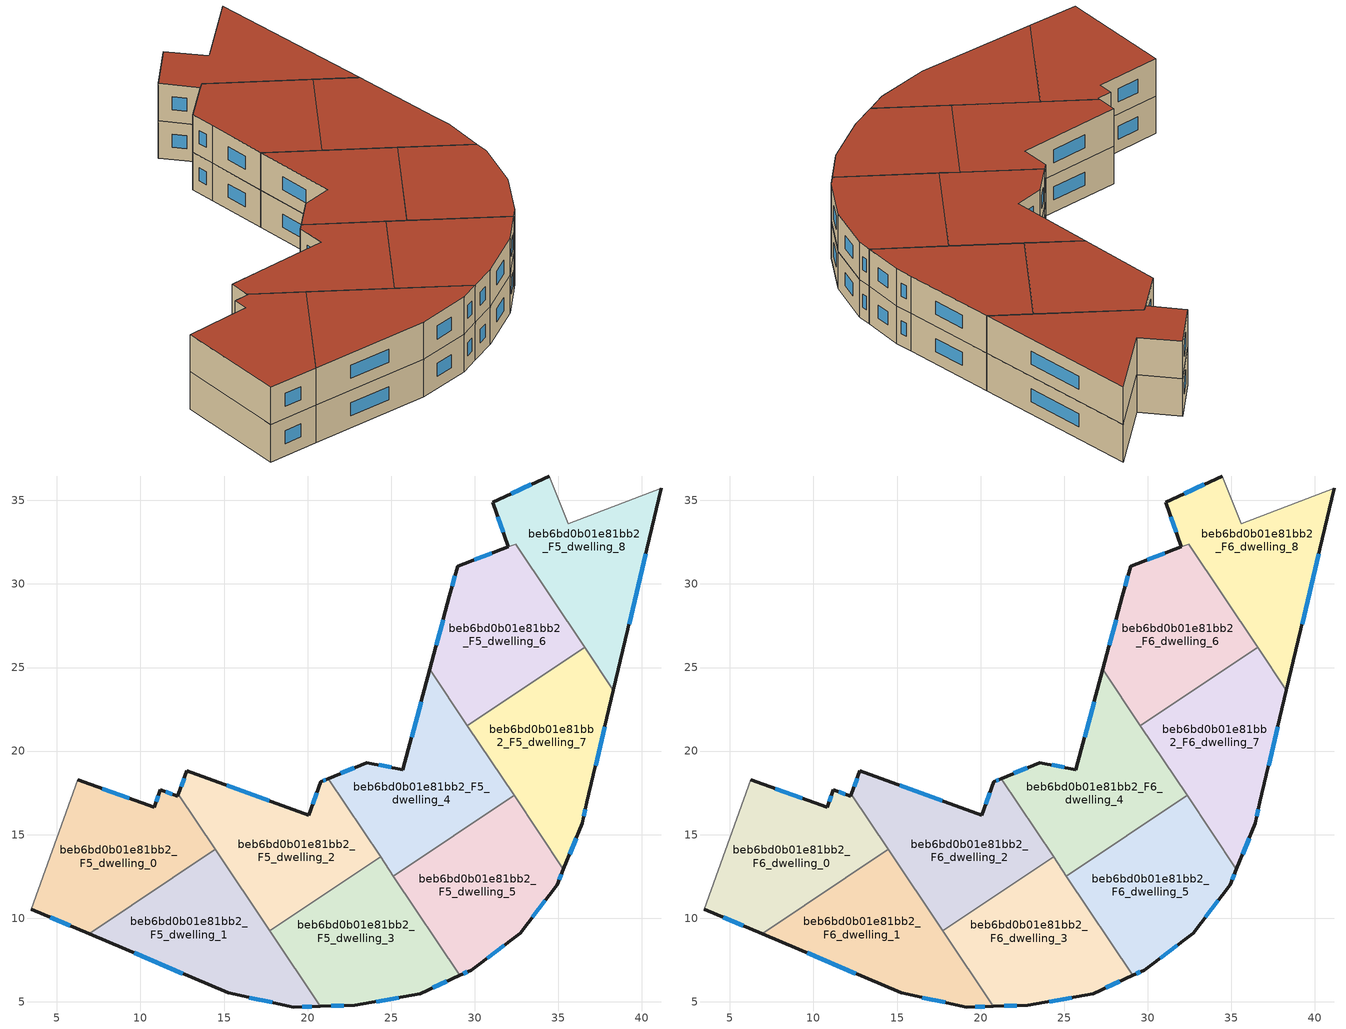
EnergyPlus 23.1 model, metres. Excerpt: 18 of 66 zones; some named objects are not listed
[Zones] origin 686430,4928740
beb6bd0b01e81bb2_F5_dwelling_0
 floor to beb6bd0b01e81bb2_F4_dwelling_0 (EU_floor_Construction): 12.28,17.41 14.48,14.12 6.92,9.07 3.46,10.55 6.23,18.3 10.81,16.65 11.19,17.68 12.23,17.3 z15
 wall outside (EU_wall_Construction): 12.28,17.41 12.23,17.3 11.19,17.68 10.81,16.65 6.23,18.3 / 3.46,10.55 6.92,9.07 z15:18
 wall to beb6bd0b01e81bb2_F5_dwelling_1 (EU_wall_Construction): 6.92,9.07 14.48,14.12 z15:18
 wall adiabatic (EU_wall_Construction): 6.23,18.3 3.46,10.55 z15:18
 wall to beb6bd0b01e81bb2_F5_dwelling_2 (EU_wall_Construction): 14.48,14.12 12.28,17.41 z15:18
 window (EU_Window_Construction): 9.33,17.18 7.72,17.76 / 11.06,17.34 10.94,16.98 / 11.89,17.42 11.53,17.55 / 4.59,10.07 5.8,9.55 z15.98:17.02
beb6bd0b01e81bb2_F5_dwelling_1
 floor to beb6bd0b01e81bb2_F4_dwelling_1 (EU_floor_Construction): 14.48,14.12 20.76,4.73 19.17,4.69 15.24,5.53 6.92,9.07 z15
 wall outside (EU_wall_Construction): 6.92,9.07 15.24,5.53 19.17,4.69 20.76,4.73 z15:18
 wall to beb6bd0b01e81bb2_F5_dwelling_3 (EU_wall_Construction): 20.76,4.73 17.74,9.24 z15:18
 wall to beb6bd0b01e81bb2_F5_dwelling_2 (EU_wall_Construction): 17.74,9.24 14.48,14.12 z15:18
 window (EU_Window_Construction): 19.68,4.7 20.24,4.72 / 16.52,5.25 17.89,4.96 / 9.63,7.92 12.54,6.68 z15.98:17.02
beb6bd0b01e81bb2_F5_dwelling_2
 floor to beb6bd0b01e81bb2_F4_dwelling_2 (EU_floor_Construction): 21.24,18.34 24.36,13.66 17.74,9.24 12.28,17.41 12.79,18.82 20.08,16.17 20.8,18.16 z15
 wall outside (EU_wall_Construction): 21.24,18.34 20.8,18.16 20.08,16.17 12.79,18.82 12.28,17.41 z15:18
 wall to beb6bd0b01e81bb2_F5_dwelling_3 (EU_wall_Construction): 17.74,9.24 24.36,13.66 z15:18
 wall to beb6bd0b01e81bb2_F5_dwelling_4 (EU_wall_Construction): 24.36,13.66 21.24,18.34 z15:18
 window (EU_Window_Construction): 17.71,17.03 15.16,17.95 / 20.56,17.51 20.32,16.81 / 21.09,18.28 20.94,18.22 / 12.62,18.36 12.44,17.87 z15.98:17.02
beb6bd0b01e81bb2_F5_dwelling_3
 floor to beb6bd0b01e81bb2_F4_dwelling_3 (EU_floor_Construction): 24.36,13.66 29.1,6.58 26.73,5.48 22.83,4.79 20.76,4.73 17.74,9.24 z15
 wall outside (EU_wall_Construction): 20.76,4.73 22.83,4.79 26.73,5.48 29.1,6.58 z15:18
 wall to beb6bd0b01e81bb2_F5_dwelling_5 (EU_wall_Construction): 29.1,6.58 25.14,12.51 z15:18
 wall to beb6bd0b01e81bb2_F5_dwelling_4 (EU_wall_Construction): 25.14,12.51 24.37,13.66 z15:18
 window (EU_Window_Construction): 27.51,5.83 28.33,6.22 / 24.1,5.01 25.47,5.25 / 21.43,4.75 22.16,4.77 z15.98:17.02
beb6bd0b01e81bb2_F5_dwelling_4
 floor to beb6bd0b01e81bb2_F4_dwelling_4 (EU_floor_Construction): 27.31,24.9 32.36,17.34 25.14,12.51 21.24,18.34 23.55,19.32 25.7,18.88 z15
 wall outside (EU_wall_Construction): 27.31,24.9 25.7,18.88 23.55,19.32 21.24,18.34 z15:18
 wall to beb6bd0b01e81bb2_F5_dwelling_5 (EU_wall_Construction): 25.14,12.51 32.36,17.34 z15:18
 wall to beb6bd0b01e81bb2_F5_dwelling_7 (EU_wall_Construction): 32.36,17.34 29.57,21.53 z15:18
 wall to beb6bd0b01e81bb2_F5_dwelling_6 (EU_wall_Construction): 29.57,21.53 27.31,24.9 z15:18
 window (EU_Window_Construction): 22.79,19 21.99,18.66 / 25,19.02 24.25,19.17 / 26.79,22.94 26.23,20.83 z15.98:17.02
beb6bd0b01e81bb2_F5_dwelling_5
 floor to beb6bd0b01e81bb2_F4_dwelling_5 (EU_floor_Construction): 32.36,17.34 35.31,12.93 34.94,12.01 32.72,9.1 29.8,6.9 29.1,6.58 25.14,12.51 z15
 wall outside (EU_wall_Construction): 29.1,6.58 29.8,6.9 32.72,9.1 34.94,12.01 35.31,12.93 z15:18
 wall to beb6bd0b01e81bb2_F5_dwelling_7 (EU_wall_Construction): 35.31,12.93 32.37,17.34 z15:18
 window (EU_Window_Construction): 35.06,12.31 35.19,12.63 / 33.44,10.04 34.22,11.06 / 30.75,7.61 31.77,8.38 / 29.33,6.68 29.57,6.79 z15.98:17.02
beb6bd0b01e81bb2_F5_dwelling_6
 floor to beb6bd0b01e81bb2_F4_dwelling_6 (EU_floor_Construction): 32.46,32.39 36.59,26.22 29.57,21.53 27.31,24.9 28.48,29.28 28.97,31.05 32.02,32.22 z15
 wall outside (EU_wall_Construction): 32.01,32.22 28.97,31.05 28.48,29.28 27.31,24.9 z15:18
 wall to beb6bd0b01e81bb2_F5_dwelling_7 (EU_wall_Construction): 29.57,21.53 36.59,26.22 z15:18
 wall to beb6bd0b01e81bb2_F5_dwelling_8 (EU_wall_Construction): 36.59,26.22 32.46,32.39 32.02,32.22 z15:18
 window (EU_Window_Construction): 31.02,31.84 29.96,31.43 / 28.1,27.85 27.7,26.32 / 28.82,30.48 28.64,29.85 z15.98:17.02
beb6bd0b01e81bb2_F5_dwelling_7
 floor to beb6bd0b01e81bb2_F4_dwelling_7 (EU_floor_Construction): 36.59,26.22 38.3,23.65 36.71,16.94 36.44,15.68 35.31,12.93 29.57,21.53 z15
 wall outside (EU_wall_Construction): 35.31,12.93 36.44,15.68 36.71,16.94 38.3,23.65 z15:18
 wall to beb6bd0b01e81bb2_F5_dwelling_8 (EU_wall_Construction): 38.3,23.65 36.59,26.22 z15:18
 window (EU_Window_Construction): 37.23,19.12 37.79,21.47 / 36.53,16.09 36.62,16.53 / 35.68,13.82 36.07,14.78 z15.98:17.02
beb6bd0b01e81bb2_F5_dwelling_8
 floor to beb6bd0b01e81bb2_F4_dwelling_8 (EU_floor_Construction): 41.17,35.74 38.3,23.65 32.46,32.39 32.02,32.22 31.08,34.9 34.48,36.46 35.6,33.6 z15
 wall outside (EU_wall_Construction): 38.3,23.65 41.17,35.74 / 34.48,36.46 31.08,34.9 32.02,32.22 z15:18
 wall adiabatic (EU_wall_Construction): 41.17,35.74 35.6,33.6 34.48,36.46 z15:18
 window (EU_Window_Construction): 39.23,27.58 40.23,31.8 / 31.39,34.03 31.71,33.09 / 33.37,35.95 32.19,35.41 z15.98:17.02
beb6bd0b01e81bb2_F6_dwelling_0
 floor to beb6bd0b01e81bb2_F5_dwelling_0 (EU_floor_Construction): 12.28,17.41 14.48,14.12 6.92,9.07 3.46,10.55 6.23,18.3 10.81,16.65 11.19,17.68 12.23,17.3 z18
 wall outside (EU_wall_Construction): 12.28,17.41 12.23,17.3 11.19,17.68 10.81,16.65 6.23,18.3 / 3.46,10.55 6.92,9.07 z18:21
 wall to beb6bd0b01e81bb2_F6_dwelling_1 (EU_wall_Construction): 6.92,9.07 14.48,14.12 z18:21
 wall adiabatic (EU_wall_Construction): 6.23,18.3 3.46,10.55 z18:21
 wall to beb6bd0b01e81bb2_F6_dwelling_2 (EU_wall_Construction): 14.48,14.12 12.28,17.41 z18:21
 window (EU_Window_Construction): 9.33,17.18 7.72,17.76 / 11.06,17.34 10.94,16.98 / 11.89,17.42 11.53,17.55 / 4.59,10.07 5.8,9.55 z18.98:20.02
 roof outside (EU_roof_Construction): 14.48,14.12 12.28,17.41 12.23,17.3 11.19,17.68 10.81,16.65 6.23,18.3 3.46,10.55 6.92,9.07 z21
beb6bd0b01e81bb2_F6_dwelling_1
 floor to beb6bd0b01e81bb2_F5_dwelling_1 (EU_floor_Construction): 14.48,14.12 20.76,4.73 19.17,4.69 15.24,5.53 6.92,9.07 z18
 wall outside (EU_wall_Construction): 6.92,9.07 15.24,5.53 19.17,4.69 20.76,4.73 z18:21
 wall to beb6bd0b01e81bb2_F6_dwelling_3 (EU_wall_Construction): 20.76,4.73 17.74,9.24 z18:21
 wall to beb6bd0b01e81bb2_F6_dwelling_2 (EU_wall_Construction): 17.74,9.24 14.48,14.12 z18:21
 window (EU_Window_Construction): 19.68,4.7 20.24,4.72 / 16.52,5.25 17.89,4.96 / 9.63,7.92 12.54,6.68 z18.98:20.02
 roof outside (EU_roof_Construction): 20.76,4.73 14.48,14.12 6.92,9.07 15.24,5.53 19.17,4.69 z21
beb6bd0b01e81bb2_F6_dwelling_2
 floor to beb6bd0b01e81bb2_F5_dwelling_2 (EU_floor_Construction): 21.24,18.34 24.36,13.66 17.74,9.24 12.28,17.41 12.79,18.82 20.08,16.17 20.8,18.16 z18
 wall outside (EU_wall_Construction): 21.24,18.34 20.8,18.16 20.08,16.17 12.79,18.82 12.28,17.41 z18:21
 wall to beb6bd0b01e81bb2_F6_dwelling_3 (EU_wall_Construction): 17.74,9.24 24.36,13.66 z18:21
 wall to beb6bd0b01e81bb2_F6_dwelling_4 (EU_wall_Construction): 24.36,13.66 21.24,18.34 z18:21
 window (EU_Window_Construction): 17.71,17.03 15.16,17.95 / 20.56,17.51 20.32,16.81 / 21.09,18.28 20.94,18.22 / 12.62,18.36 12.44,17.87 z18.98:20.02
 roof outside (EU_roof_Construction): 24.36,13.66 21.24,18.34 20.8,18.16 20.08,16.17 12.79,18.82 12.28,17.41 17.74,9.24 z21
beb6bd0b01e81bb2_F6_dwelling_3
 floor to beb6bd0b01e81bb2_F5_dwelling_3 (EU_floor_Construction): 24.36,13.66 29.1,6.58 26.73,5.48 22.83,4.79 20.76,4.73 17.74,9.24 z18
 wall outside (EU_wall_Construction): 20.76,4.73 22.83,4.79 26.73,5.48 29.1,6.58 z18:21
 wall to beb6bd0b01e81bb2_F6_dwelling_5 (EU_wall_Construction): 29.1,6.58 25.14,12.51 z18:21
 wall to beb6bd0b01e81bb2_F6_dwelling_4 (EU_wall_Construction): 25.14,12.51 24.37,13.66 z18:21
 window (EU_Window_Construction): 27.51,5.83 28.33,6.22 / 24.1,5.01 25.47,5.25 / 21.43,4.75 22.16,4.77 z18.98:20.02
 roof outside (EU_roof_Construction): 29.1,6.58 24.36,13.66 17.74,9.24 20.76,4.73 22.83,4.79 26.73,5.48 z21
beb6bd0b01e81bb2_F6_dwelling_4
 floor to beb6bd0b01e81bb2_F5_dwelling_4 (EU_floor_Construction): 27.31,24.9 32.36,17.34 25.14,12.51 21.24,18.34 23.55,19.32 25.7,18.88 z18
 wall outside (EU_wall_Construction): 27.31,24.9 25.7,18.88 23.55,19.32 21.24,18.34 z18:21
 wall to beb6bd0b01e81bb2_F6_dwelling_5 (EU_wall_Construction): 25.14,12.51 32.36,17.34 z18:21
 wall to beb6bd0b01e81bb2_F6_dwelling_7 (EU_wall_Construction): 32.36,17.34 29.57,21.53 z18:21
 wall to beb6bd0b01e81bb2_F6_dwelling_6 (EU_wall_Construction): 29.57,21.53 27.31,24.9 z18:21
 window (EU_Window_Construction): 22.79,19 21.99,18.66 / 25,19.02 24.25,19.17 / 26.79,22.94 26.23,20.83 z18.98:20.02
 roof outside (EU_roof_Construction): 32.36,17.34 27.31,24.9 25.7,18.88 23.55,19.32 21.24,18.34 25.14,12.51 z21
beb6bd0b01e81bb2_F6_dwelling_5
 floor to beb6bd0b01e81bb2_F5_dwelling_5 (EU_floor_Construction): 32.36,17.34 35.31,12.93 34.94,12.01 32.72,9.1 29.8,6.9 29.1,6.58 25.14,12.51 z18
 wall outside (EU_wall_Construction): 29.1,6.58 29.8,6.9 32.72,9.1 34.94,12.01 35.31,12.93 z18:21
 wall to beb6bd0b01e81bb2_F6_dwelling_7 (EU_wall_Construction): 35.31,12.93 32.37,17.34 z18:21
 window (EU_Window_Construction): 35.06,12.31 35.19,12.63 / 33.44,10.04 34.22,11.06 / 30.75,7.61 31.77,8.38 / 29.33,6.68 29.57,6.79 z18.98:20.02
 roof outside (EU_roof_Construction): 32.72,9.1 34.94,12.01 35.31,12.93 32.36,17.34 25.14,12.51 29.1,6.58 29.8,6.9 z21
beb6bd0b01e81bb2_F6_dwelling_6
 floor to beb6bd0b01e81bb2_F5_dwelling_6 (EU_floor_Construction): 32.46,32.39 36.59,26.22 29.57,21.53 27.31,24.9 28.48,29.28 28.97,31.05 32.02,32.22 z18
 wall outside (EU_wall_Construction): 32.01,32.22 28.97,31.05 28.48,29.28 27.31,24.9 z18:21
 wall to beb6bd0b01e81bb2_F6_dwelling_7 (EU_wall_Construction): 29.57,21.53 36.59,26.22 z18:21
 wall to beb6bd0b01e81bb2_F6_dwelling_8 (EU_wall_Construction): 36.59,26.22 32.46,32.39 32.02,32.22 z18:21
 window (EU_Window_Construction): 31.02,31.84 29.96,31.43 / 28.1,27.85 27.7,26.32 / 28.82,30.48 28.64,29.85 z18.98:20.02
 roof outside (EU_roof_Construction): 36.59,26.22 32.46,32.39 32.02,32.22 28.97,31.05 28.48,29.28 27.31,24.9 29.57,21.53 z21
beb6bd0b01e81bb2_F6_dwelling_7
 floor to beb6bd0b01e81bb2_F5_dwelling_7 (EU_floor_Construction): 36.59,26.22 38.3,23.65 36.71,16.94 36.44,15.68 35.31,12.93 29.57,21.53 z18
 wall outside (EU_wall_Construction): 35.31,12.93 36.44,15.68 36.71,16.94 38.3,23.65 z18:21
 wall to beb6bd0b01e81bb2_F6_dwelling_8 (EU_wall_Construction): 38.3,23.65 36.59,26.22 z18:21
 window (EU_Window_Construction): 37.23,19.12 37.79,21.47 / 36.53,16.09 36.62,16.53 / 35.68,13.82 36.07,14.78 z18.98:20.02
 roof outside (EU_roof_Construction): 35.31,12.93 36.44,15.68 36.71,16.94 38.3,23.65 36.59,26.22 29.57,21.53 z21
beb6bd0b01e81bb2_F6_dwelling_8
 floor to beb6bd0b01e81bb2_F5_dwelling_8 (EU_floor_Construction): 41.17,35.74 38.3,23.65 32.46,32.39 32.02,32.22 31.08,34.9 34.48,36.46 35.6,33.6 z18
 wall outside (EU_wall_Construction): 38.3,23.65 41.17,35.74 / 34.48,36.46 31.08,34.9 32.02,32.22 z18:21
 wall adiabatic (EU_wall_Construction): 41.17,35.74 35.6,33.6 34.48,36.46 z18:21
 window (EU_Window_Construction): 39.23,27.58 40.23,31.8 / 31.39,34.03 31.71,33.09 / 33.37,35.95 32.19,35.41 z18.98:20.02
 roof outside (EU_roof_Construction): 38.3,23.65 41.17,35.74 35.6,33.6 34.48,36.46 31.08,34.9 32.02,32.22 32.46,32.39 z21
[Building]
EU S2 Campaign: North Axis=0; Terrain=City; Solar Distribution=FullExterior
[Site:Location]
Bologna: Latitude=44.5; Longitude=11.25; Time Zone=1; Elevation=37
[SizingPeriod:WeatherFileDays]
AnnualSizingPeriod: Begin Month=1; Begin Day of Month=1; End Month=12; End Day of Month=31; Day of Week for Start Day=Monday; Use Weather File Daylight Saving Period=No; Use Weather File Rain and Snow Indicators=No
[MATERIAL]
EU_InternalMass_Material: Roughness=MediumRough; Thickness=0.1; Conductivity=1; Density=1800; Specific Heat=900; Thermal Absorptance=0.9; Solar Absorptance=0.7; Visible Absorptance=0.7
[MATERIAL:NOMASS] Roughness=MediumRough; Thermal Absorptance=0.9; Solar Absorptance=0.7; Visible Absorptance=0.7
Name | Thermal Resistance
EU_wall_NoMass | 0.905828
EU_roof_NoMass | 0.37593
EU_floor_NoMass | 0.67114
[WINDOWMATERIAL:SIMPLEGLAZINGSYSTEM]
EU_Window_SimpleGlazing: UFactor=4.52486; Solar Heat Gain Coefficient=0.85; Visible Transmittance=0.85
[CONSTRUCTION]
EU_wall_Construction: EU_wall_NoMass
EU_roof_Construction: EU_roof_NoMass
EU_floor_Construction: EU_floor_NoMass
EU_Window_Construction: EU_Window_SimpleGlazing
EU_InternalMass_Construction: EU_InternalMass_Material
[ZONE] Type=1; Multiplier=1; Ceiling Height=autocalculate; Floor Area=autocalculate; Part of Total Floor Area=Yes
Name | Volume
beb6bd0b01e81bb2_F5_dwelling_0; beb6bd0b01e81bb2_F6_dwelling_0 | 175.641
beb6bd0b01e81bb2_F5_dwelling_1; beb6bd0b01e81bb2_F6_dwelling_1 | 175.628
beb6bd0b01e81bb2_F5_dwelling_2; beb6bd0b01e81bb2_F6_dwelling_2 | 175.639
beb6bd0b01e81bb2_F5_dwelling_3; beb6bd0b01e81bb2_F6_dwelling_3 | 175.65
beb6bd0b01e81bb2_F5_dwelling_4; beb6bd0b01e81bb2_F6_dwelling_4 | 175.656
beb6bd0b01e81bb2_F5_dwelling_5; beb6bd0b01e81bb2_F6_dwelling_5 | 175.646
beb6bd0b01e81bb2_F5_dwelling_6; beb6bd0b01e81bb2_F6_dwelling_6 | 174.329
beb6bd0b01e81bb2_F5_dwelling_7; beb6bd0b01e81bb2_F6_dwelling_7 | 175.634
beb6bd0b01e81bb2_F5_dwelling_8; beb6bd0b01e81bb2_F6_dwelling_8 | 176.976
[INTERNALMASS] Construction=EU_InternalMass_Construction
Name | Zone or ZoneList | Surface Area
beb6bd0b01e81bb2_F5_dwelling_0_EU_InternalMass | beb6bd0b01e81bb2_F5_dwelling_0 | 58.5472
beb6bd0b01e81bb2_F5_dwelling_1_EU_InternalMass | beb6bd0b01e81bb2_F5_dwelling_1 | 58.5419
beb6bd0b01e81bb2_F5_dwelling_2_EU_InternalMass | beb6bd0b01e81bb2_F5_dwelling_2 | 58.5459
beb6bd0b01e81bb2_F5_dwelling_3_EU_InternalMass | beb6bd0b01e81bb2_F5_dwelling_3 | 58.5499
beb6bd0b01e81bb2_F5_dwelling_4_EU_InternalMass | beb6bd0b01e81bb2_F5_dwelling_4 | 58.5536
beb6bd0b01e81bb2_F5_dwelling_5_EU_InternalMass | beb6bd0b01e81bb2_F5_dwelling_5 | 58.5485
beb6bd0b01e81bb2_F5_dwelling_6_EU_InternalMass | beb6bd0b01e81bb2_F5_dwelling_6 | 58.1108
beb6bd0b01e81bb2_F5_dwelling_7_EU_InternalMass | beb6bd0b01e81bb2_F5_dwelling_7 | 58.5455
beb6bd0b01e81bb2_F5_dwelling_8_EU_InternalMass | beb6bd0b01e81bb2_F5_dwelling_8 | 58.9914
beb6bd0b01e81bb2_F6_dwelling_0_EU_InternalMass | beb6bd0b01e81bb2_F6_dwelling_0 | 58.5472
beb6bd0b01e81bb2_F6_dwelling_1_EU_InternalMass | beb6bd0b01e81bb2_F6_dwelling_1 | 58.5419
beb6bd0b01e81bb2_F6_dwelling_2_EU_InternalMass | beb6bd0b01e81bb2_F6_dwelling_2 | 58.5459
beb6bd0b01e81bb2_F6_dwelling_3_EU_InternalMass | beb6bd0b01e81bb2_F6_dwelling_3 | 58.5499
beb6bd0b01e81bb2_F6_dwelling_4_EU_InternalMass | beb6bd0b01e81bb2_F6_dwelling_4 | 58.5536
beb6bd0b01e81bb2_F6_dwelling_5_EU_InternalMass | beb6bd0b01e81bb2_F6_dwelling_5 | 58.5485
beb6bd0b01e81bb2_F6_dwelling_6_EU_InternalMass | beb6bd0b01e81bb2_F6_dwelling_6 | 58.1108
beb6bd0b01e81bb2_F6_dwelling_7_EU_InternalMass | beb6bd0b01e81bb2_F6_dwelling_7 | 58.5455
beb6bd0b01e81bb2_F6_dwelling_8_EU_InternalMass | beb6bd0b01e81bb2_F6_dwelling_8 | 58.9914
[OTHEREQUIPMENT] Fuel Type=Electricity; Design Level Calculation Method=Watts/Area; Power per Zone Floor Area=1; Fraction Latent=0; Fraction Radiant=0; Fraction Lost=0; Carbon Dioxide Generation Rate=0; EndUse Subcategory=EU_Step8_InternalGains
Name | Zone or ZoneList or Space or SpaceList | Schedule
EU_Step8_InternalGain_beb6bd0b01e81bb2_F5_dwelling_0_f000 | beb6bd0b01e81bb2_F5_dwelling_0 | EU_Step8_GainSchedule_beb6bd0b01e81bb2_F5_dwelling_0_f000
EU_Step8_InternalGain_beb6bd0b01e81bb2_F5_dwelling_1_f000 | beb6bd0b01e81bb2_F5_dwelling_1 | EU_Step8_GainSchedule_beb6bd0b01e81bb2_F5_dwelling_1_f000
EU_Step8_InternalGain_beb6bd0b01e81bb2_F5_dwelling_2_f000 | beb6bd0b01e81bb2_F5_dwelling_2 | EU_Step8_GainSchedule_beb6bd0b01e81bb2_F5_dwelling_2_f000
EU_Step8_InternalGain_beb6bd0b01e81bb2_F5_dwelling_3_f000 | beb6bd0b01e81bb2_F5_dwelling_3 | EU_Step8_GainSchedule_beb6bd0b01e81bb2_F5_dwelling_3_f000
EU_Step8_InternalGain_beb6bd0b01e81bb2_F5_dwelling_4_f000 | beb6bd0b01e81bb2_F5_dwelling_4 | EU_Step8_GainSchedule_beb6bd0b01e81bb2_F5_dwelling_4_f000
EU_Step8_InternalGain_beb6bd0b01e81bb2_F5_dwelling_5_f000 | beb6bd0b01e81bb2_F5_dwelling_5 | EU_Step8_GainSchedule_beb6bd0b01e81bb2_F5_dwelling_5_f000
EU_Step8_InternalGain_beb6bd0b01e81bb2_F5_dwelling_6_f000 | beb6bd0b01e81bb2_F5_dwelling_6 | EU_Step8_GainSchedule_beb6bd0b01e81bb2_F5_dwelling_6_f000
EU_Step8_InternalGain_beb6bd0b01e81bb2_F5_dwelling_7_f000 | beb6bd0b01e81bb2_F5_dwelling_7 | EU_Step8_GainSchedule_beb6bd0b01e81bb2_F5_dwelling_7_f000
EU_Step8_InternalGain_beb6bd0b01e81bb2_F5_dwelling_8_f000 | beb6bd0b01e81bb2_F5_dwelling_8 | EU_Step8_GainSchedule_beb6bd0b01e81bb2_F5_dwelling_8_f000
EU_Step8_InternalGain_beb6bd0b01e81bb2_F6_dwelling_0_f000 | beb6bd0b01e81bb2_F6_dwelling_0 | EU_Step8_GainSchedule_beb6bd0b01e81bb2_F6_dwelling_0_f000
EU_Step8_InternalGain_beb6bd0b01e81bb2_F6_dwelling_1_f000 | beb6bd0b01e81bb2_F6_dwelling_1 | EU_Step8_GainSchedule_beb6bd0b01e81bb2_F6_dwelling_1_f000
EU_Step8_InternalGain_beb6bd0b01e81bb2_F6_dwelling_2_f000 | beb6bd0b01e81bb2_F6_dwelling_2 | EU_Step8_GainSchedule_beb6bd0b01e81bb2_F6_dwelling_2_f000
EU_Step8_InternalGain_beb6bd0b01e81bb2_F6_dwelling_3_f000 | beb6bd0b01e81bb2_F6_dwelling_3 | EU_Step8_GainSchedule_beb6bd0b01e81bb2_F6_dwelling_3_f000
EU_Step8_InternalGain_beb6bd0b01e81bb2_F6_dwelling_4_f000 | beb6bd0b01e81bb2_F6_dwelling_4 | EU_Step8_GainSchedule_beb6bd0b01e81bb2_F6_dwelling_4_f000
EU_Step8_InternalGain_beb6bd0b01e81bb2_F6_dwelling_5_f000 | beb6bd0b01e81bb2_F6_dwelling_5 | EU_Step8_GainSchedule_beb6bd0b01e81bb2_F6_dwelling_5_f000
EU_Step8_InternalGain_beb6bd0b01e81bb2_F6_dwelling_6_f000 | beb6bd0b01e81bb2_F6_dwelling_6 | EU_Step8_GainSchedule_beb6bd0b01e81bb2_F6_dwelling_6_f000
EU_Step8_InternalGain_beb6bd0b01e81bb2_F6_dwelling_7_f000 | beb6bd0b01e81bb2_F6_dwelling_7 | EU_Step8_GainSchedule_beb6bd0b01e81bb2_F6_dwelling_7_f000
EU_Step8_InternalGain_beb6bd0b01e81bb2_F6_dwelling_8_f000 | beb6bd0b01e81bb2_F6_dwelling_8 | EU_Step8_GainSchedule_beb6bd0b01e81bb2_F6_dwelling_8_f000
[ZONEVENTILATION:DESIGNFLOWRATE] Schedule=EU_AlwaysOn; Design Flow Rate Calculation Method=AirChanges/Hour; Air Changes per Hour=0.73129; Ventilation Type=Natural; Fan Pressure Rise=0; Fan Total Efficiency=1; Constant Term Coefficient=1; Temperature Term Coefficient=0; Velocity Term Coefficient=0; Velocity Squared Term Coefficient=0; Minimum Indoor Temperature=-100; Maximum Indoor Temperature=100; Delta Temperature=-100; Minimum Outdoor Temperature=-100; Maximum Outdoor Temperature=100; Maximum Wind Speed=40
Name | Zone or ZoneList or Space or SpaceList
EU_ConstantAir_beb6bd0b01e81bb2_F5_dwelling_0 | beb6bd0b01e81bb2_F5_dwelling_0
EU_ConstantAir_beb6bd0b01e81bb2_F5_dwelling_1 | beb6bd0b01e81bb2_F5_dwelling_1
EU_ConstantAir_beb6bd0b01e81bb2_F5_dwelling_2 | beb6bd0b01e81bb2_F5_dwelling_2
EU_ConstantAir_beb6bd0b01e81bb2_F5_dwelling_3 | beb6bd0b01e81bb2_F5_dwelling_3
EU_ConstantAir_beb6bd0b01e81bb2_F5_dwelling_4 | beb6bd0b01e81bb2_F5_dwelling_4
EU_ConstantAir_beb6bd0b01e81bb2_F5_dwelling_5 | beb6bd0b01e81bb2_F5_dwelling_5
EU_ConstantAir_beb6bd0b01e81bb2_F5_dwelling_6 | beb6bd0b01e81bb2_F5_dwelling_6
EU_ConstantAir_beb6bd0b01e81bb2_F5_dwelling_7 | beb6bd0b01e81bb2_F5_dwelling_7
EU_ConstantAir_beb6bd0b01e81bb2_F5_dwelling_8 | beb6bd0b01e81bb2_F5_dwelling_8
EU_ConstantAir_beb6bd0b01e81bb2_F6_dwelling_0 | beb6bd0b01e81bb2_F6_dwelling_0
EU_ConstantAir_beb6bd0b01e81bb2_F6_dwelling_1 | beb6bd0b01e81bb2_F6_dwelling_1
EU_ConstantAir_beb6bd0b01e81bb2_F6_dwelling_2 | beb6bd0b01e81bb2_F6_dwelling_2
EU_ConstantAir_beb6bd0b01e81bb2_F6_dwelling_3 | beb6bd0b01e81bb2_F6_dwelling_3
EU_ConstantAir_beb6bd0b01e81bb2_F6_dwelling_4 | beb6bd0b01e81bb2_F6_dwelling_4
EU_ConstantAir_beb6bd0b01e81bb2_F6_dwelling_5 | beb6bd0b01e81bb2_F6_dwelling_5
EU_ConstantAir_beb6bd0b01e81bb2_F6_dwelling_6 | beb6bd0b01e81bb2_F6_dwelling_6
EU_ConstantAir_beb6bd0b01e81bb2_F6_dwelling_7 | beb6bd0b01e81bb2_F6_dwelling_7
EU_ConstantAir_beb6bd0b01e81bb2_F6_dwelling_8 | beb6bd0b01e81bb2_F6_dwelling_8
[HVACTEMPLATE:ZONE:IDEALLOADSAIRSYSTEM] System Availability Schedule=EU_AlwaysOn; Maximum Heating Supply Air Temperature=50; Minimum Cooling Supply Air Temperature=13; Maximum Heating Supply Air Humidity Ratio=0.0156; Minimum Cooling Supply Air Humidity Ratio=0.0077; Heating Limit=NoLimit; Cooling Limit=NoLimit; Heating Availability Schedule=EU_AlwaysOn; Cooling Availability Schedule=EU_CoolingOff; Dehumidification Control Type=ConstantSensibleHeatRatio; Cooling Sensible Heat Ratio=0.7; Dehumidification Setpoint=60; Humidification Control Type=None; Humidification Setpoint=30; Outdoor Air Method=None; Outdoor Air Flow Rate per Person=0.00944; Outdoor Air Flow Rate per Zone Floor Area=0; Outdoor Air Flow Rate per Zone=0; Demand Controlled Ventilation Type=None; Outdoor Air Economizer Type=NoEconomizer; Heat Recovery Type=None; Sensible Heat Recovery Effectiveness=0.7; Latent Heat Recovery Effectiveness=0.65
Name | Template Thermostat
beb6bd0b01e81bb2_F5_dwelling_0 | EU_HeatOnly_beb6bd0b01e81bb2_F5_dwelling_0
beb6bd0b01e81bb2_F5_dwelling_1 | EU_HeatOnly_beb6bd0b01e81bb2_F5_dwelling_1
beb6bd0b01e81bb2_F5_dwelling_2 | EU_HeatOnly_beb6bd0b01e81bb2_F5_dwelling_2
beb6bd0b01e81bb2_F5_dwelling_3 | EU_HeatOnly_beb6bd0b01e81bb2_F5_dwelling_3
beb6bd0b01e81bb2_F5_dwelling_4 | EU_HeatOnly_beb6bd0b01e81bb2_F5_dwelling_4
beb6bd0b01e81bb2_F5_dwelling_5 | EU_HeatOnly_beb6bd0b01e81bb2_F5_dwelling_5
beb6bd0b01e81bb2_F5_dwelling_6 | EU_HeatOnly_beb6bd0b01e81bb2_F5_dwelling_6
beb6bd0b01e81bb2_F5_dwelling_7 | EU_HeatOnly_beb6bd0b01e81bb2_F5_dwelling_7
beb6bd0b01e81bb2_F5_dwelling_8 | EU_HeatOnly_beb6bd0b01e81bb2_F5_dwelling_8
beb6bd0b01e81bb2_F6_dwelling_0 | EU_HeatOnly_beb6bd0b01e81bb2_F6_dwelling_0
beb6bd0b01e81bb2_F6_dwelling_1 | EU_HeatOnly_beb6bd0b01e81bb2_F6_dwelling_1
beb6bd0b01e81bb2_F6_dwelling_2 | EU_HeatOnly_beb6bd0b01e81bb2_F6_dwelling_2
beb6bd0b01e81bb2_F6_dwelling_3 | EU_HeatOnly_beb6bd0b01e81bb2_F6_dwelling_3
beb6bd0b01e81bb2_F6_dwelling_4 | EU_HeatOnly_beb6bd0b01e81bb2_F6_dwelling_4
beb6bd0b01e81bb2_F6_dwelling_5 | EU_HeatOnly_beb6bd0b01e81bb2_F6_dwelling_5
beb6bd0b01e81bb2_F6_dwelling_6 | EU_HeatOnly_beb6bd0b01e81bb2_F6_dwelling_6
beb6bd0b01e81bb2_F6_dwelling_7 | EU_HeatOnly_beb6bd0b01e81bb2_F6_dwelling_7
beb6bd0b01e81bb2_F6_dwelling_8 | EU_HeatOnly_beb6bd0b01e81bb2_F6_dwelling_8
[SIZING:ZONE] Zone Cooling Design Supply Air Temperature Input Method=SupplyAirTemperature; Zone Cooling Design Supply Air Temperature=13; Zone Heating Design Supply Air Temperature Input Method=SupplyAirTemperature; Zone Heating Design Supply Air Temperature=50; Zone Cooling Design Supply Air Humidity Ratio=0.008; Zone Heating Design Supply Air Humidity Ratio=0.008; Cooling Design Air Flow Method=DesignDay; Cooling Design Air Flow Rate=0; Cooling Minimum Air Flow per Zone Floor Area=0.000762; Cooling Minimum Air Flow=0; Cooling Minimum Air Flow Fraction=0.2; Heating Design Air Flow Method=DesignDay; Heating Design Air Flow Rate=0; Heating Maximum Air Flow per Zone Floor Area=0.002032; Heating Maximum Air Flow=0.141576; Heating Maximum Air Flow Fraction=0.3; Account for Dedicated Outdoor Air System=No; Dedicated Outdoor Air System Control Strategy=NeutralSupplyAir; Dedicated Outdoor Air Low Setpoint Temperature for Design=autosize; Dedicated Outdoor Air High Setpoint Temperature for Design=autosize; Zone Load Sizing Method=Sensible Load Only No Latent Load; Zone Latent Cooling Design Supply Air Humidity Ratio Input Method=HumidityRatioDifference; Zone Cooling Design Supply Air Humidity Ratio Difference=0.005; Zone Latent Heating Design Supply Air Humidity Ratio Input Method=HumidityRatioDifference; Zone Humidification Design Supply Air Humidity Ratio Difference=0.005
beb6bd0b01e81bb2_F5_dwelling_0; beb6bd0b01e81bb2_F5_dwelling_1; beb6bd0b01e81bb2_F5_dwelling_2; beb6bd0b01e81bb2_F5_dwelling_3; beb6bd0b01e81bb2_F5_dwelling_4; beb6bd0b01e81bb2_F5_dwelling_5; beb6bd0b01e81bb2_F5_dwelling_6; beb6bd0b01e81bb2_F5_dwelling_7; beb6bd0b01e81bb2_F5_dwelling_8; beb6bd0b01e81bb2_F6_dwelling_0; beb6bd0b01e81bb2_F6_dwelling_1; beb6bd0b01e81bb2_F6_dwelling_2; beb6bd0b01e81bb2_F6_dwelling_3; beb6bd0b01e81bb2_F6_dwelling_4; beb6bd0b01e81bb2_F6_dwelling_5; beb6bd0b01e81bb2_F6_dwelling_6; beb6bd0b01e81bb2_F6_dwelling_7; beb6bd0b01e81bb2_F6_dwelling_8
[SCHEDULE:CONSTANT]
Name | Hourly Value
EU_AlwaysOn | 1
EU_CoolingOff | 0
[SCHEDULE:FILE] Column Number=1; Rows to Skip at Top=0; Number of Hours of Data=8760; Column Separator=Comma; Interpolate to Timestep=No; Minutes per Item=60; Adjust Schedule for Daylight Savings=Yes
Name | File
EU_Step8_GainSchedule_beb6bd0b01e81bb2_F5_dwelling_0_f000 | ../../schedules/beb6bd0b01e81bb2/beb6bd0b01e81bb2_F5_dwelling_0_f000_gain.csv
EU_Step8_GainSchedule_beb6bd0b01e81bb2_F5_dwelling_1_f000 | ../../schedules/beb6bd0b01e81bb2/beb6bd0b01e81bb2_F5_dwelling_1_f000_gain.csv
EU_Step8_GainSchedule_beb6bd0b01e81bb2_F5_dwelling_2_f000 | ../../schedules/beb6bd0b01e81bb2/beb6bd0b01e81bb2_F5_dwelling_2_f000_gain.csv
EU_Step8_GainSchedule_beb6bd0b01e81bb2_F5_dwelling_3_f000 | ../../schedules/beb6bd0b01e81bb2/beb6bd0b01e81bb2_F5_dwelling_3_f000_gain.csv
EU_Step8_GainSchedule_beb6bd0b01e81bb2_F5_dwelling_4_f000 | ../../schedules/beb6bd0b01e81bb2/beb6bd0b01e81bb2_F5_dwelling_4_f000_gain.csv
EU_Step8_GainSchedule_beb6bd0b01e81bb2_F5_dwelling_5_f000 | ../../schedules/beb6bd0b01e81bb2/beb6bd0b01e81bb2_F5_dwelling_5_f000_gain.csv
EU_Step8_GainSchedule_beb6bd0b01e81bb2_F5_dwelling_6_f000 | ../../schedules/beb6bd0b01e81bb2/beb6bd0b01e81bb2_F5_dwelling_6_f000_gain.csv
EU_Step8_GainSchedule_beb6bd0b01e81bb2_F5_dwelling_7_f000 | ../../schedules/beb6bd0b01e81bb2/beb6bd0b01e81bb2_F5_dwelling_7_f000_gain.csv
EU_Step8_GainSchedule_beb6bd0b01e81bb2_F5_dwelling_8_f000 | ../../schedules/beb6bd0b01e81bb2/beb6bd0b01e81bb2_F5_dwelling_8_f000_gain.csv
EU_Step8_GainSchedule_beb6bd0b01e81bb2_F6_dwelling_0_f000 | ../../schedules/beb6bd0b01e81bb2/beb6bd0b01e81bb2_F6_dwelling_0_f000_gain.csv
EU_Step8_GainSchedule_beb6bd0b01e81bb2_F6_dwelling_1_f000 | ../../schedules/beb6bd0b01e81bb2/beb6bd0b01e81bb2_F6_dwelling_1_f000_gain.csv
EU_Step8_GainSchedule_beb6bd0b01e81bb2_F6_dwelling_2_f000 | ../../schedules/beb6bd0b01e81bb2/beb6bd0b01e81bb2_F6_dwelling_2_f000_gain.csv
EU_Step8_GainSchedule_beb6bd0b01e81bb2_F6_dwelling_3_f000 | ../../schedules/beb6bd0b01e81bb2/beb6bd0b01e81bb2_F6_dwelling_3_f000_gain.csv
EU_Step8_GainSchedule_beb6bd0b01e81bb2_F6_dwelling_4_f000 | ../../schedules/beb6bd0b01e81bb2/beb6bd0b01e81bb2_F6_dwelling_4_f000_gain.csv
EU_Step8_GainSchedule_beb6bd0b01e81bb2_F6_dwelling_5_f000 | ../../schedules/beb6bd0b01e81bb2/beb6bd0b01e81bb2_F6_dwelling_5_f000_gain.csv
EU_Step8_GainSchedule_beb6bd0b01e81bb2_F6_dwelling_6_f000 | ../../schedules/beb6bd0b01e81bb2/beb6bd0b01e81bb2_F6_dwelling_6_f000_gain.csv
EU_Step8_GainSchedule_beb6bd0b01e81bb2_F6_dwelling_7_f000 | ../../schedules/beb6bd0b01e81bb2/beb6bd0b01e81bb2_F6_dwelling_7_f000_gain.csv
EU_Step8_GainSchedule_beb6bd0b01e81bb2_F6_dwelling_8_f000 | ../../schedules/beb6bd0b01e81bb2/beb6bd0b01e81bb2_F6_dwelling_8_f000_gain.csv
